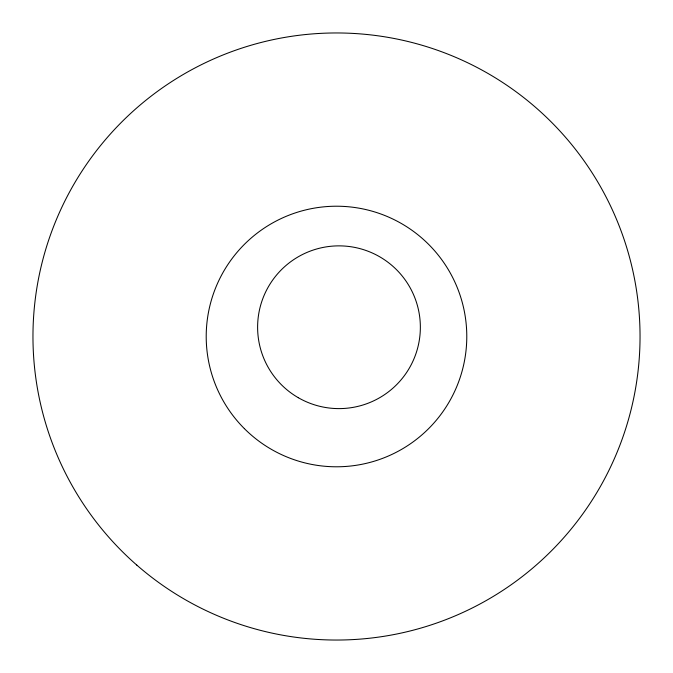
<?xml version="1.0" encoding="UTF-8"?>
<svg xmlns="http://www.w3.org/2000/svg" width="673" height="673" viewBox="0 0 673 673"><rect width="100%" height="100%" fill="white"/><g stroke="black" fill="none" stroke-linecap="round" stroke-linejoin="round"><path stroke-width="1.01" d="M136.796 565.093A303.54 303.54 0 0 0 634.319 395.152A303.54 303.54 0 0 0 238.385 49.255A303.54 303.54 0 0 0 136.796 565.093M244.375 428.625A130.276 130.276 0 0 0 462.343 370.217A130.276 130.276 0 0 0 302.783 210.657A130.276 130.276 0 0 0 244.375 428.625M298.299 397.709A81.374 81.374 0 0 0 420.356 327.238A81.374 81.374 0 0 0 298.299 256.766A81.374 81.374 0 0 0 298.299 397.709"/></g></svg>
